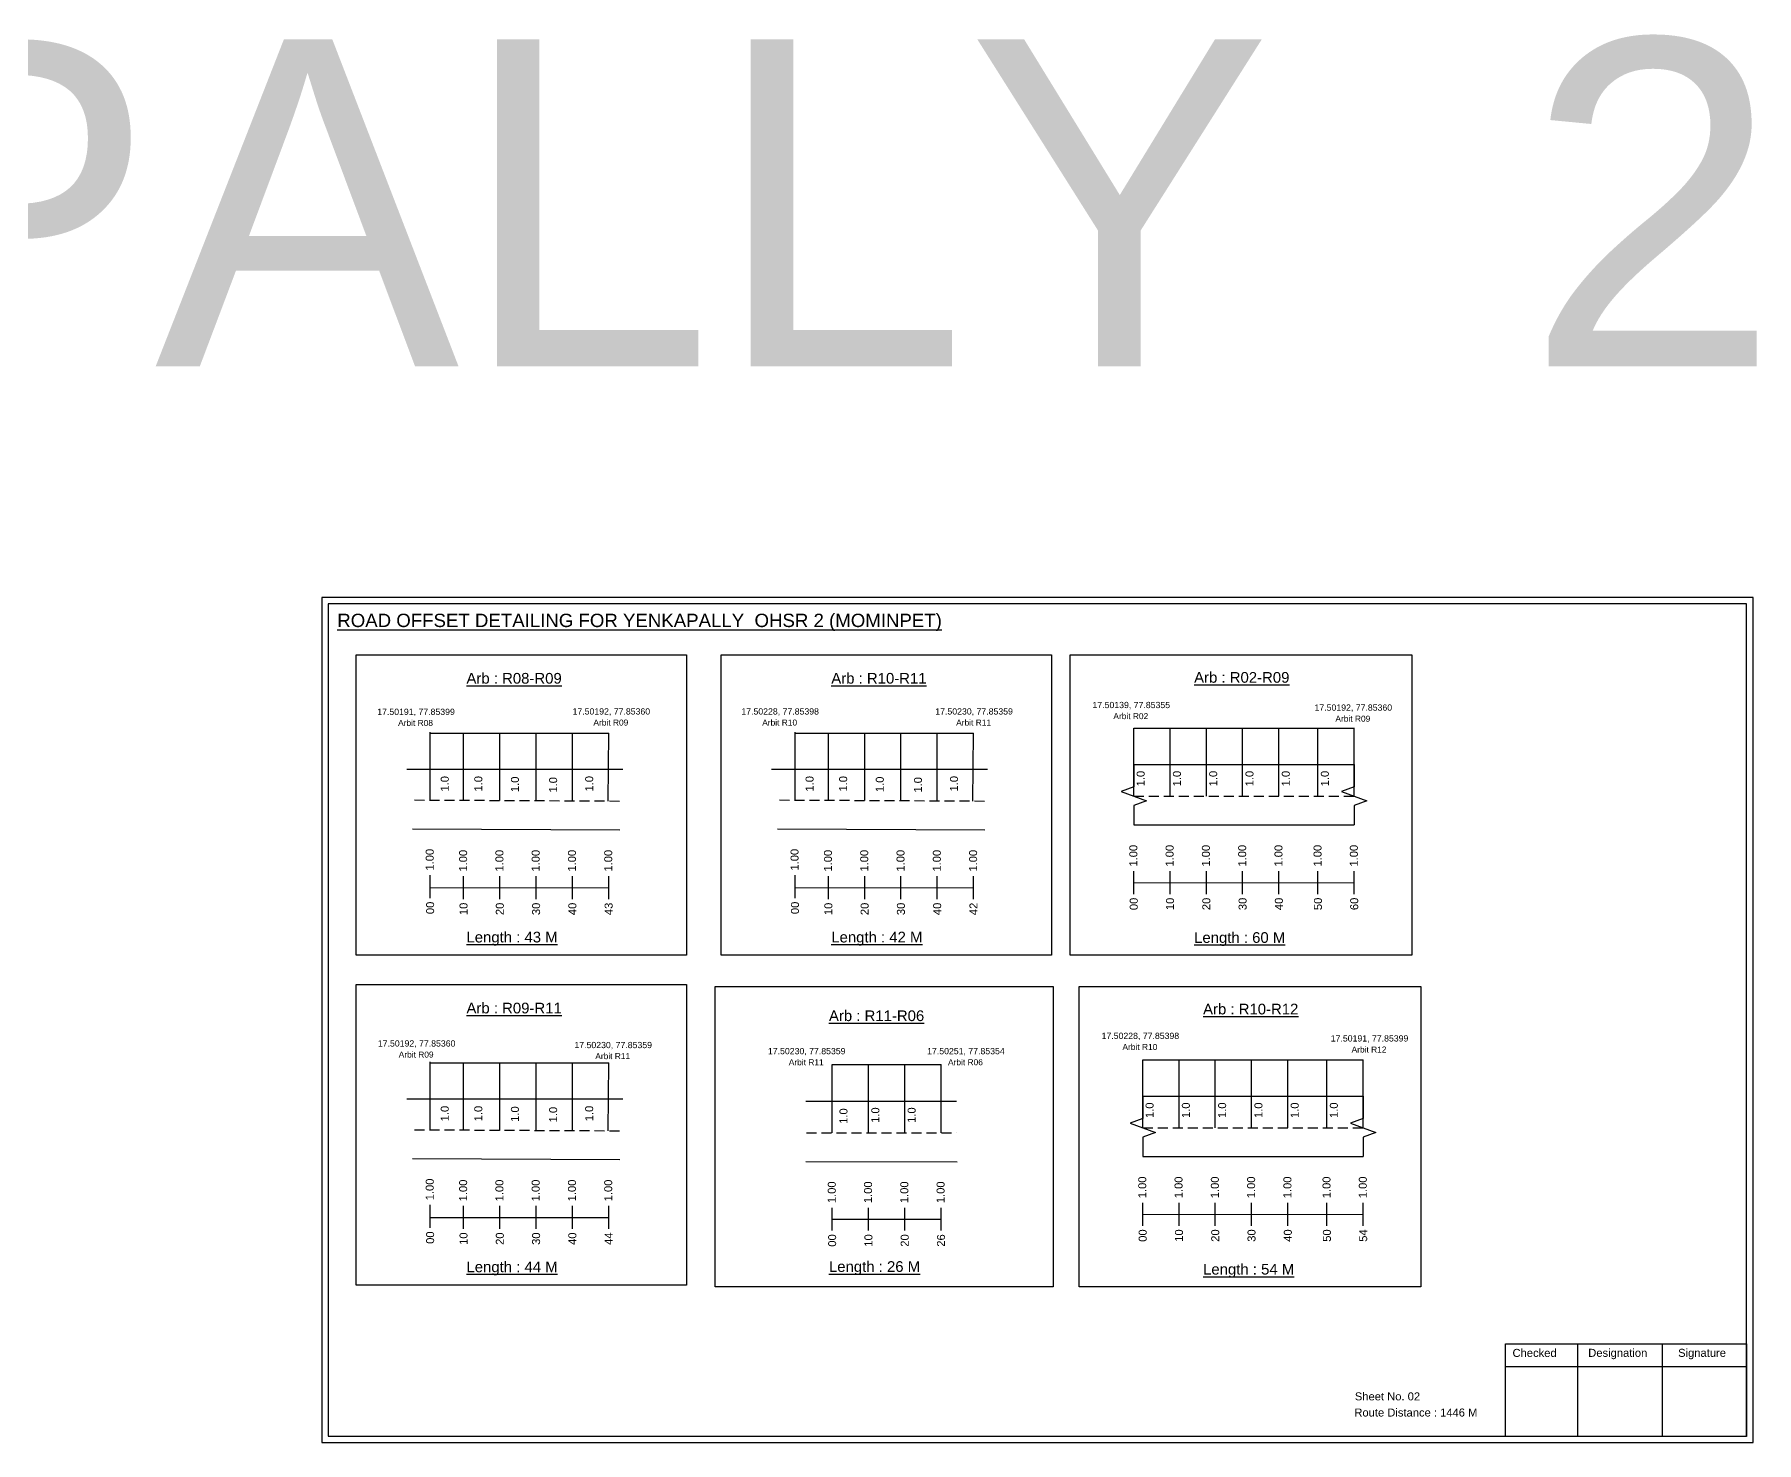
# Model space of a CAD drawing. Header units: inches. Extents: x 1316 to 4752, y 533 to 3817.
# Drawn here: x 2031 to 2677, y 533 to 1061 of the extents above; entities that cross this region are included whole.
import ezdxf

# ---------------------------------------------------------------- set-up
doc = ezdxf.new("R2010")
doc.units = ezdxf.units.IN
doc.header["$MEASUREMENT"] = 0
doc.linetypes.add('DASHED2', pattern=[0.375, 0.25, -0.125])
doc.layers.add('PDF_Geometry', color=7, linetype='Continuous')
doc.layers.add('PDF_Text', color=5, linetype='Continuous')
doc.styles.add('PDF Arial', font='arial.ttf')
doc.styles.get("Standard").update_dxf_attribs({"font": 'arial.ttf'})

msp = doc.modelspace()

# ---------------------------------------------------------------- linework, layer by layer
at = {"color": 5}
for p, q in [((2443.58, 800.97), (2526.23, 800.97)), ((2179.83, 799.1), (2246.75, 799.1)), ((2316.59, 799.1), (2383.51, 799.1)), ((2179.83, 675.51), (2246.75, 675.51)), ((2330.53, 674.83), (2371.33, 674.83)), ((2446.94, 676.67), (2529.59, 676.67))]:
    msp.add_line(p, q, dxfattribs=at)
for p, q in [((2443.58, 775.44), (2443.58, 800.97)), ((2457.18, 775.44), (2457.18, 800.97)), ((2470.78, 775.44), (2470.78, 800.97)), ((2484.38, 775.44), (2484.38, 800.97)), ((2497.98, 775.44), (2497.98, 800.97)), ((2512.63, 775.44), (2512.63, 800.98)), ((2526.23, 775.44), (2526.23, 800.98)), ((2179.83, 773.86), (2179.83, 799.4)), ((2192.35, 773.81), (2192.35, 799.1)), ((2205.95, 773.76), (2205.95, 799.1)), ((2219.55, 773.82), (2219.55, 799.1)), ((2233.15, 773.56), (2233.15, 799.1)), ((2246.52, 773.6), (2246.75, 799.1)), ((2316.59, 773.86), (2316.59, 799.4)), ((2329.11, 773.81), (2329.11, 799.1)), ((2342.71, 773.76), (2342.71, 799.1)), ((2356.31, 773.82), (2356.31, 799.1)), ((2369.91, 773.56), (2369.91, 799.1)), ((2383.28, 773.6), (2383.51, 799.1)), ((2252, 785.43), (2171.05, 785.43)), ((2388.76, 785.43), (2307.81, 785.43)), ((2443.58, 787.32), (2526.23, 787.32)), ((2173.26, 763.22), (2250.98, 762.79)), ((2310.02, 763.22), (2387.74, 762.79)), ((2443.58, 764.64), (2526.23, 764.64)), ((2179.83, 650.27), (2179.83, 675.81)), ((2192.35, 650.22), (2192.35, 675.51)), ((2205.95, 650.17), (2205.95, 675.51)), ((2219.55, 650.23), (2219.55, 675.51)), ((2233.15, 649.97), (2233.15, 675.51)), ((2246.52, 650.01), (2246.75, 675.51)), ((2330.53, 649.3), (2330.53, 674.83)), ((2344.13, 649.3), (2344.13, 674.83)), ((2357.73, 649.3), (2357.73, 674.83)), ((2371.33, 649.3), (2371.33, 674.83)), ((2446.94, 651.13), (2446.94, 676.67)), ((2460.54, 651.13), (2460.54, 676.67)), ((2474.14, 651.13), (2474.14, 676.67)), ((2487.74, 651.13), (2487.74, 676.67)), ((2501.34, 651.13), (2501.34, 676.67)), ((2515.99, 651.14), (2515.99, 676.67)), ((2529.59, 651.14), (2529.59, 676.67)), ((2252, 661.84), (2171.05, 661.84)), ((2320.7, 661.18), (2377.18, 661.18)), ((2446.94, 663.02), (2529.59, 663.02)), ((2173.26, 639.63), (2250.98, 639.2)), ((2446.94, 640.33), (2529.59, 640.33)), ((2320.7, 638.49), (2377.41, 638.37))]:
    msp.add_line(p, q)
at = {"linetype": 'DASHED2', "ltscale": 15}
for p, q in [((2443.58, 775.44), (2526.23, 775.44)), ((2173.97, 774.01), (2252.25, 773.6)), ((2310.73, 774.01), (2389.01, 773.6)), ((2173.97, 650.42), (2252.25, 650.01)), ((2320.84, 649.3), (2377.18, 649.3)), ((2446.94, 651.14), (2529.59, 651.14))]:
    msp.add_line(p, q, dxfattribs=at)
at = {"color": 217, "true_color": 0x93278f}
for p, q in [((2179.83, 737.25), (2179.83, 745.81)), ((2192.35, 736.86), (2192.35, 745.42)), ((2205.95, 736.86), (2205.95, 745.42)), ((2219.55, 736.86), (2219.55, 745.42)), ((2233.15, 736.86), (2233.15, 745.42)), ((2246.75, 736.86), (2246.75, 745.42)), ((2316.59, 737.25), (2316.59, 745.81)), ((2329.11, 736.86), (2329.11, 745.42)), ((2342.71, 736.86), (2342.71, 745.42)), ((2356.31, 736.86), (2356.31, 745.42)), ((2369.91, 736.86), (2369.91, 745.42)), ((2383.51, 736.86), (2383.51, 745.42)), ((2443.58, 738.74), (2443.58, 747.3)), ((2443.58, 743.01), (2526.23, 743.02)), ((2457.18, 738.74), (2457.18, 747.3)), ((2470.78, 738.74), (2470.78, 747.3)), ((2484.38, 738.74), (2484.38, 747.3)), ((2497.98, 738.74), (2497.98, 747.3)), ((2512.63, 738.74), (2512.63, 747.3)), ((2526.23, 738.74), (2526.23, 747.3)), ((2179.83, 741.13), (2246.75, 741.15)), ((2316.59, 741.13), (2383.51, 741.15)), ((2179.83, 613.66), (2179.83, 622.22)), ((2192.35, 613.27), (2192.35, 621.83)), ((2205.95, 613.27), (2205.95, 621.83)), ((2219.55, 613.27), (2219.55, 621.83)), ((2233.15, 613.27), (2233.15, 621.83)), ((2246.75, 613.27), (2246.75, 621.83)), ((2330.53, 612.6), (2330.53, 621.15)), ((2344.13, 612.6), (2344.13, 621.15)), ((2357.73, 612.6), (2357.73, 621.15)), ((2371.33, 612.6), (2371.33, 621.15)), ((2446.94, 614.43), (2446.94, 622.99)), ((2460.54, 614.43), (2460.54, 622.99)), ((2474.14, 614.43), (2474.14, 622.99)), ((2487.74, 614.43), (2487.74, 622.99)), ((2501.34, 614.43), (2501.34, 622.99)), ((2515.99, 614.44), (2515.99, 622.99)), ((2529.59, 614.44), (2529.59, 622.99)), ((2179.83, 617.54), (2246.75, 617.56)), ((2330.53, 616.87), (2371.33, 616.87)), ((2446.94, 618.7), (2529.59, 618.71))]:
    msp.add_line(p, q, dxfattribs=at)
for points in [[(2152.13, 828.46), (2275.93, 828.46), (2275.93, 715.78), (2152.13, 715.78)], [(2288.89, 828.46), (2412.69, 828.46), (2412.69, 715.78), (2288.89, 715.78)], [(2419.72, 828.46), (2547.81, 828.46), (2547.81, 715.78), (2419.72, 715.78)], [(2152.13, 704.87), (2275.93, 704.87), (2275.93, 592.19), (2152.13, 592.19)], [(2286.67, 704.15), (2413.42, 704.15), (2413.42, 591.47), (2286.67, 591.47)], [(2423.07, 704.15), (2551.17, 704.15), (2551.17, 591.47), (2423.07, 591.47)]]:
    msp.add_lwpolyline(points, close=True)
at = {"linetype": 'Continuous'}
for points in [[(2443.58, 787.32), (2443.58, 778.89), (2438.84, 777.16), (2448.32, 773.71), (2443.58, 771.99), (2443.58, 764.64)], [(2526.23, 787.32), (2526.23, 778.89), (2521.49, 777.16), (2530.98, 773.71), (2526.23, 771.99), (2526.23, 764.64)], [(2446.94, 663.02), (2446.94, 654.58), (2442.19, 652.86), (2451.68, 649.41), (2446.94, 647.68), (2446.94, 640.33)], [(2529.59, 663.02), (2529.59, 654.58), (2524.85, 652.86), (2534.33, 649.41), (2529.59, 647.68), (2529.59, 640.33)]]:
    msp.add_lwpolyline(points, dxfattribs=at)
at = {"layer": 'PDF_Geometry'}
for points in [[(2139.24, 849.88), (2139.24, 533.17), (2675.71, 533.17), (2675.71, 849.88)], [(2141.56, 847.55), (2141.56, 535.59), (2673.29, 535.59), (2673.29, 847.55)]]:
    msp.add_lwpolyline(points, close=True, dxfattribs=at)
at = {"layer": 'PDF_Geometry', "color": 242, "true_color": 0xcc1f26}
msp.add_lwpolyline([(2673.29, 535.49), (2582.95, 535.49), (2582.95, 570.11), (2673.29, 570.11)], close=True, dxfattribs=at)
for points in [[(2609.93, 570.11), (2609.93, 535.49)], [(2641.66, 570.11), (2641.66, 535.49)], [(2582.95, 561.73), (2673.29, 561.73)]]:
    msp.add_lwpolyline(points, dxfattribs=at)

# ---------------------------------------------------------------- texts
for s, height, p in [('YENKAPALLY  2', 122.5352, (1382.2, 936.56)), ('Sheet No. 02', 3, (2526.45, 548.97)), ('Route Distance : 1446 M', 3, (2526.26, 542.92))]:
    msp.add_text(s, height=height).set_placement(p)
at = {"color": 242, "true_color": 0xcd2027}
for s, height, p in [('%%UROAD OFFSET DETAILING FOR YENKAPALLY  OHSR 2 (MOMINPET)', 5, (2145.01, 838.81)), ('%%UArb : R08-R09', 4, (2193.44, 817.61)), ('%%UArb : R10-R11', 4, (2330.19, 817.61)), ('%%UArb : R02-R09', 4, (2466.2, 817.95)), ('%%ULength : 43 M', 4, (2193.44, 720.61)), ('%%ULength : 42 M', 4, (2330.19, 720.61)), ('%%ULength : 60 M', 4, (2466.2, 720.45)), ('%%UArb : R09-R11', 4, (2193.44, 694.02)), ('%%UArb : R10-R12', 4, (2469.55, 693.64)), ('%%UArb : R11-R06', 4, (2329.32, 691.14)), ('%%ULength : 44 M', 4, (2193.44, 597.02)), ('%%ULength : 26 M', 4, (2329.32, 597.14)), ('%%ULength : 54 M', 4, (2469.55, 596.14))]:
    msp.add_text(s, height=height, dxfattribs=at).set_placement(p)
at = {"color": 5}
for s, height, p in [('17.50191, 77.85399', 2.34, (2159.99, 805.88)), ('17.50192, 77.85360', 2.34, (2233.2, 806.03)), ('17.50228, 77.85398', 2.34, (2296.48, 806.03)), ('17.50230, 77.85359', 2.34, (2369.18, 806.03)), ('17.50139, 77.85355', 2.34, (2428.1, 808.43)), ('17.50192, 77.85360', 2.34, (2511.33, 807.46)), ('Arbit R08', 2.246, (2167.81, 801.76)), ('Arbit R09', 2.246, (2241.02, 801.9)), ('Arbit R10', 2.246, (2304.3, 801.9)), ('Arbit R11', 2.246, (2377, 801.9)), ('Arbit R02', 2.246, (2435.92, 804.3)), ('Arbit R09', 2.246, (2519.15, 803.34)), ('17.50228, 77.85398', 2.34, (2431.51, 684.43)), ('17.50191, 77.85399', 2.34, (2517.41, 683.48)), ('17.50192, 77.85360', 2.34, (2160.22, 681.59)), ('Arbit R09', 2.246, (2168.04, 677.46)), ('17.50230, 77.85359', 2.34, (2233.9, 680.99)), ('Arbit R11', 2.246, (2241.72, 676.87)), ('17.50230, 77.85359', 2.34, (2306.44, 678.71)), ('17.50251, 77.85354', 2.34, (2366.12, 678.71)), ('Arbit R10', 2.246, (2439.33, 680.31)), ('Arbit R12', 2.246, (2525.23, 679.35)), ('Arbit R11', 2.246, (2314.26, 674.59)), ('Arbit R06', 2.246, (2373.94, 674.59))]:
    msp.add_text(s, height=height, dxfattribs=at).set_placement(p)
for p in [(2186.79, 777.15), (2199.37, 777.15), (2213.1, 776.95), (2227.42, 776.76), (2240.94, 777.17), (2323.55, 777.15), (2336.13, 777.15), (2349.86, 776.95), (2364.18, 776.76), (2377.69, 777.17), (2447.65, 779.11), (2461.25, 779.11), (2474.85, 779.11), (2488.45, 779.11), (2502.05, 779.11), (2516.7, 779.12), (2186.79, 653.56), (2199.37, 653.56), (2213.1, 653.37), (2227.42, 653.17), (2240.94, 653.58), (2348.2, 652.97), (2361.8, 652.97), (2451, 654.81), (2464.6, 654.81), (2478.2, 654.81), (2491.8, 654.81), (2505.4, 654.81), (2520.06, 654.81), (2336.25, 652.61)]:
    msp.add_text('1.0', height=3, rotation=90).set_placement(p)
at = {"color": 217, "true_color": 0x93278f}
for s, p in [('1.00', (2181.16, 747.54)), ('1.00', (2317.92, 747.54)), ('1.00', (2444.91, 749.03)), ('1.00', (2458.51, 749.03)), ('1.00', (2472.11, 749.03)), ('1.00', (2485.71, 749.03)), ('1.00', (2499.31, 749.03)), ('1.00', (2513.96, 749.04)), ('1.00', (2527.56, 749.04)), ('1.00', (2193.68, 747.16)), ('1.00', (2207.28, 747.16)), ('1.00', (2220.88, 747.16)), ('1.00', (2234.48, 747.16)), ('1.00', (2248.08, 747.16)), ('1.00', (2330.44, 747.16)), ('1.00', (2344.04, 747.16)), ('1.00', (2357.64, 747.16)), ('1.00', (2371.24, 747.16)), ('1.00', (2384.84, 747.16)), ('00', (2445.06, 732.71)), ('10', (2458.66, 732.71)), ('20', (2472.26, 732.71)), ('30', (2485.86, 732.71)), ('40', (2499.46, 732.71)), ('50', (2514.11, 732.72)), ('60', (2527.71, 732.72)), ('00', (2181.31, 731.22)), ('10', (2193.83, 730.84)), ('20', (2207.43, 730.84)), ('30', (2221.03, 730.84)), ('40', (2234.63, 730.84)), ('43', (2248.23, 730.84)), ('00', (2318.07, 731.22)), ('10', (2330.59, 730.84)), ('20', (2344.19, 730.84)), ('30', (2357.79, 730.84)), ('40', (2371.39, 730.84)), ('42', (2384.99, 730.84)), ('1.00', (2448.26, 624.73)), ('1.00', (2461.86, 624.73)), ('1.00', (2475.46, 624.73)), ('1.00', (2489.06, 624.73)), ('1.00', (2502.66, 624.73)), ('1.00', (2517.32, 624.73)), ('1.00', (2530.92, 624.73)), ('1.00', (2181.16, 623.96)), ('1.00', (2193.68, 623.57)), ('1.00', (2207.28, 623.57)), ('1.00', (2220.88, 623.57)), ('1.00', (2234.48, 623.57)), ('1.00', (2248.08, 623.57)), ('1.00', (2331.86, 622.89)), ('1.00', (2345.46, 622.89)), ('1.00', (2359.06, 622.89)), ('1.00', (2372.66, 622.89)), ('00', (2181.31, 607.64)), ('10', (2193.83, 607.25)), ('20', (2207.43, 607.25)), ('30', (2221.03, 607.25)), ('40', (2234.63, 607.25)), ('44', (2248.23, 607.25)), ('00', (2332.01, 606.57)), ('10', (2345.61, 606.57)), ('20', (2359.21, 606.57)), ('26', (2372.81, 606.57)), ('00', (2448.41, 608.41)), ('10', (2462.01, 608.41)), ('20', (2475.61, 608.41)), ('30', (2489.21, 608.41)), ('40', (2502.81, 608.41)), ('50', (2517.47, 608.41)), ('54', (2531.07, 608.41))]:
    msp.add_text(s, height=3, rotation=90, dxfattribs=at).set_placement(p)
at = {"layer": 'PDF_Text', "color": 7, "attachment_point": 7, "style": 'PDF Arial'}
for s, insert, char_height in [('Checked', (2585.55, 565.22), 3.001), ('Designation', (2613.93, 564.39), 3.0006), ('Signature', (2647.61, 564.39), 3.001)]:
    msp.add_mtext(s, dxfattribs=dict(at, insert=insert, char_height=char_height))

doc.saveas('drawing.dxf')
